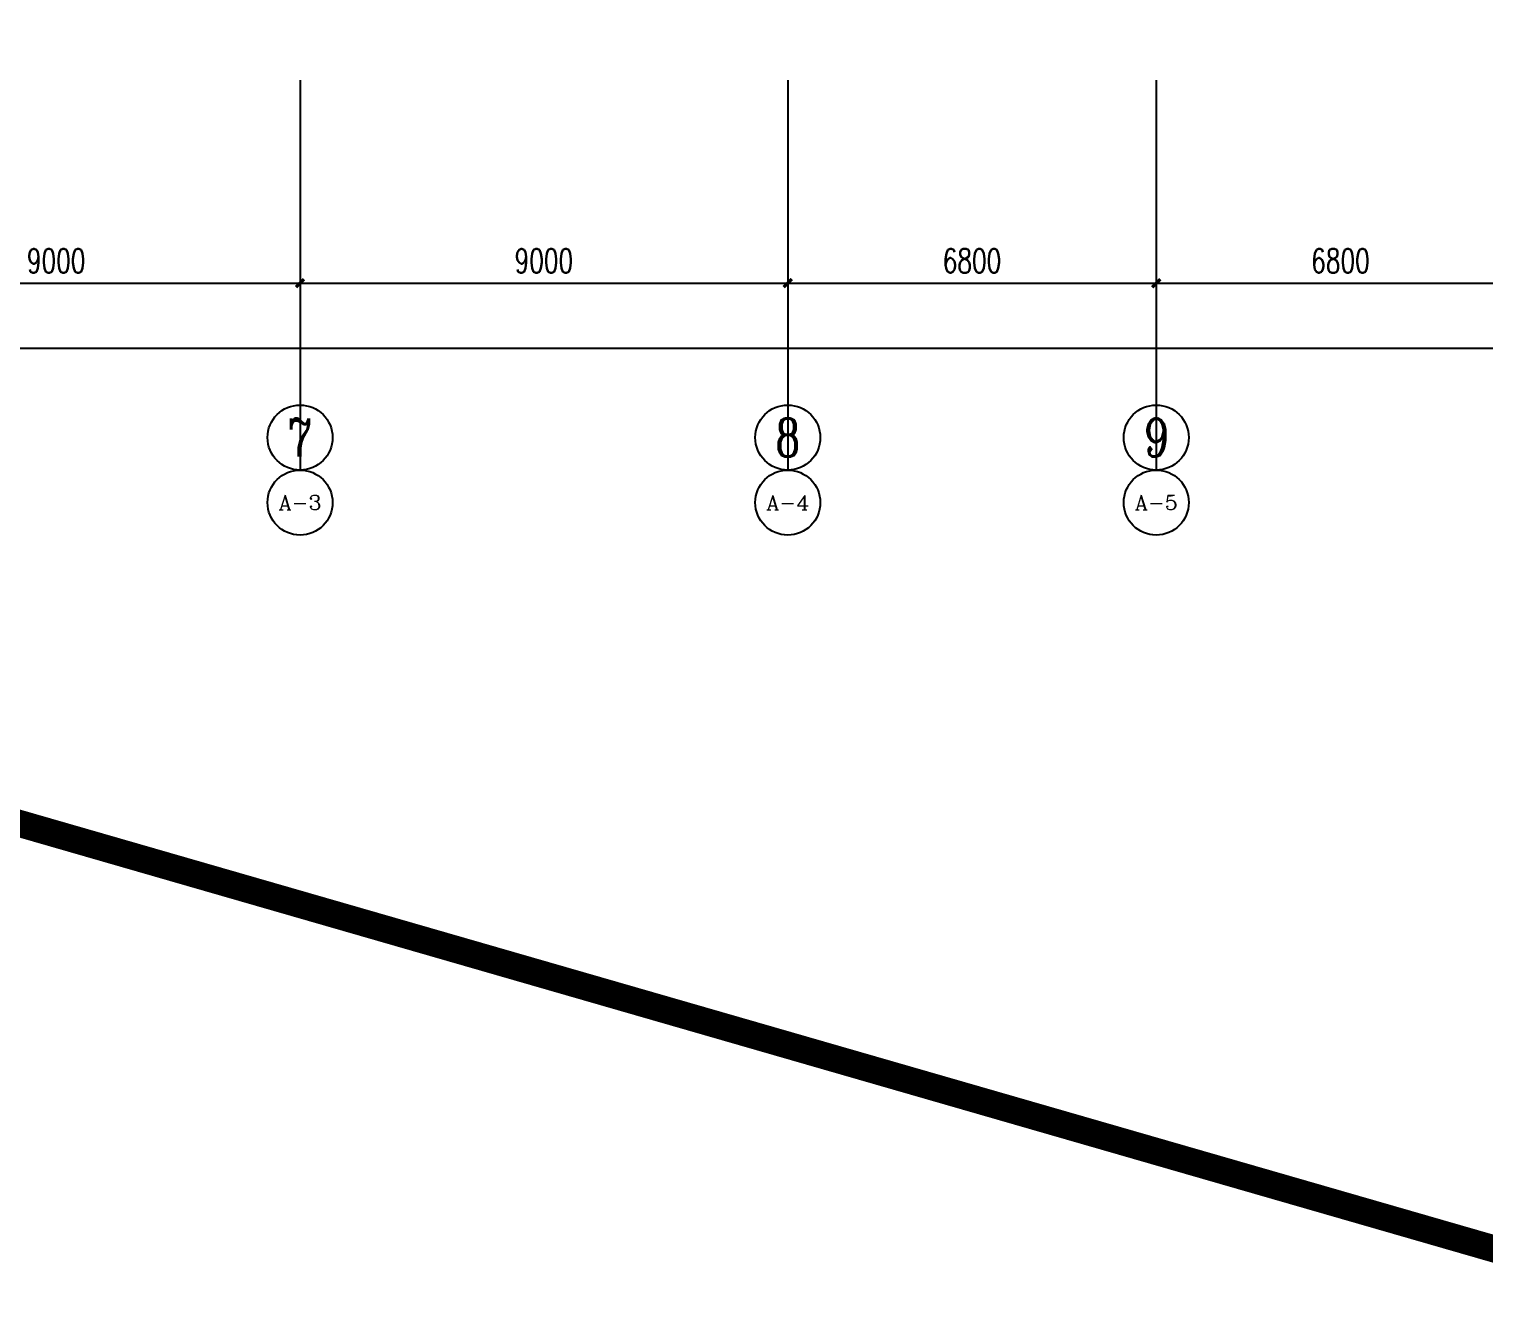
# Model space of a CAD drawing. Extents: x 6824721 to 16538177, y 2478193 to 6665639.
# Drawn here: x 8739264 to 8766110, y 2703713 to 2727134 of the extents above; entities that cross this region are included whole.
import ezdxf
from ezdxf.enums import TextEntityAlignment as Align

# ---------------------------------------------------------------- set-up
doc = ezdxf.new("R2010")
doc.units = 0
doc.header["$LTSCALE"] = 10
for name, color, linetype in [('0-wo', 8, 'Continuous'), ('AXIS', 3, 'Continuous'), ('AXIS_TEXT', 7, 'Continuous')]:
    doc.layers.add(name, color=color, linetype=linetype)
doc.styles.add('_TCH_AXIS', font='COMPLEX', dxfattribs={"bigfont": 'GBCBIG'})
doc.styles.add('_TCH_DIM_T3', font='SIMPLEX', dxfattribs={"width": 0.705882, "bigfont": 'GBCBIG'})
doc.styles.add('COMPLEX', font='COMPLEX')
doc.styles.add('STANDARD_T3', font='TSSDENG.shx', dxfattribs={"width": 0.56, "bigfont": 'TSSDCHN.shx'})
doc.dimstyles.new('_TCH_ARCH&&150', dxfattribs={"dimtxt": 525, "dimasz": 150, "dimexe": 375, "dimexo": 450, "dimgap": 150, "dimtad": 1, "dimdec": 0, "dimzin": 0, "dimdsep": 46, "dimtxsty": 'STANDARD_T3', "dimblk": 'ARCHTICK', "dimcen": 0.09, "dimclrt": 7, "dimazin": 2, "dimtfac": 1, "dimtdec": 0, "dimtix": 1, "dimtmove": 2, "dimatfit": 3, "dimfxl": 0, "dimtolj": 1, "dimtzin": 0, "dimarcsym": 0})

# ---------------------------------------------------------------- blocks, each defined once
blk = doc.blocks.new('_AXISO')
blk.add_circle((0, 0), 0.5)
at = {"layer": 'AXIS_TEXT', "style": 'COMPLEX', "width": 1.041667}
blk.add_attdef('A', text='', height=0.56, dxfattribs=at).set_placement((-0.25, -0.28), (0.25, -0.28), align=Align.FIT)
blk = doc.blocks.new('_ArchTick')
at = {"color": 0, "linetype": 'ByBlock', "const_width": 0.4}
blk.add_lwpolyline([(-0.5, -0.5), (0.5, 0.5)], dxfattribs=at)
blk = doc.blocks.new('*D208')
at = {"layer": 'AXIS', "color": 0, "lineweight": -2, "transparency": 16777216}
for p, q in [((-63209, 625517), (-63209, 621842)), ((-54209, 625517), (-54209, 621842)), ((-63209, 622217), (-54209, 622217))]:
    blk.add_line(p, q, dxfattribs=at)
at = {"layer": 'Defpoints', "color": 0, "transparency": 16777216}
for p in [(-63209, 625967), (-54209, 625967), (-54209, 622217)]:
    blk.add_point(p, dxfattribs=at)
at = {"layer": 'AXIS', "color": 0, "lineweight": -2, "transparency": 16777216, "xscale": 150, "yscale": 150, "zscale": 150, "rotation": 180}
blk.add_blockref('_ArchTick', (-63209, 622217), dxfattribs=at)
at = {"layer": 'AXIS', "color": 0, "lineweight": -2, "transparency": 16777216, "xscale": 150, "yscale": 150, "zscale": 150}
blk.add_blockref('_ArchTick', (-54209, 622217), dxfattribs=at)
at = {"layer": 'AXIS', "color": 7, "transparency": 16777216, "insert": (-58709, 622629), "char_height": 446.2, "attachment_point": 5, "style": '_TCH_DIM_T3'}
blk.add_mtext('\\A1;9000', dxfattribs=at)
blk = doc.blocks.new('*D209')
at = {"layer": 'AXIS', "color": 0, "lineweight": -2, "transparency": 16777216}
for p, q in [((-54209, 625517), (-54209, 621842)), ((-45209, 625517), (-45209, 621842)), ((-54209, 622217), (-45209, 622217))]:
    blk.add_line(p, q, dxfattribs=at)
at = {"layer": 'Defpoints', "color": 0, "transparency": 16777216}
for p in [(-54209, 625967), (-45209, 625967), (-45209, 622217)]:
    blk.add_point(p, dxfattribs=at)
at = {"layer": 'AXIS', "color": 0, "lineweight": -2, "transparency": 16777216, "xscale": 150, "yscale": 150, "zscale": 150, "rotation": 180}
blk.add_blockref('_ArchTick', (-54209, 622217), dxfattribs=at)
at = {"layer": 'AXIS', "color": 0, "lineweight": -2, "transparency": 16777216, "xscale": 150, "yscale": 150, "zscale": 150}
blk.add_blockref('_ArchTick', (-45209, 622217), dxfattribs=at)
at = {"layer": 'AXIS', "color": 7, "transparency": 16777216, "insert": (-49709, 622629), "char_height": 446.2, "attachment_point": 5, "style": '_TCH_DIM_T3'}
blk.add_mtext('\\A1;9000', dxfattribs=at)
blk = doc.blocks.new('*D210')
at = {"layer": 'AXIS', "color": 0, "lineweight": -2, "transparency": 16777216}
for p, q in [((-45209, 625517), (-45209, 621842)), ((-38409, 625517), (-38409, 621842)), ((-45209, 622217), (-38409, 622217))]:
    blk.add_line(p, q, dxfattribs=at)
at = {"layer": 'Defpoints', "color": 0, "transparency": 16777216}
for p in [(-45209, 625967), (-38409, 625967), (-38409, 622217)]:
    blk.add_point(p, dxfattribs=at)
at = {"layer": 'AXIS', "color": 0, "lineweight": -2, "transparency": 16777216, "xscale": 150, "yscale": 150, "zscale": 150, "rotation": 180}
blk.add_blockref('_ArchTick', (-45209, 622217), dxfattribs=at)
at = {"layer": 'AXIS', "color": 0, "lineweight": -2, "transparency": 16777216, "xscale": 150, "yscale": 150, "zscale": 150}
blk.add_blockref('_ArchTick', (-38409, 622217), dxfattribs=at)
at = {"layer": 'AXIS', "color": 7, "transparency": 16777216, "insert": (-41809, 622629), "char_height": 446.2, "attachment_point": 5, "style": '_TCH_DIM_T3'}
blk.add_mtext('\\A1;6800', dxfattribs=at)
blk = doc.blocks.new('*D211')
at = {"layer": 'AXIS', "color": 0, "lineweight": -2, "transparency": 16777216}
for p, q in [((-38409, 625517), (-38409, 621842)), ((-31609, 625517), (-31609, 621842)), ((-38409, 622217), (-31609, 622217))]:
    blk.add_line(p, q, dxfattribs=at)
at = {"layer": 'Defpoints', "color": 0, "transparency": 16777216}
for p in [(-38409, 625967), (-31609, 625967), (-31609, 622217)]:
    blk.add_point(p, dxfattribs=at)
at = {"layer": 'AXIS', "color": 0, "lineweight": -2, "transparency": 16777216, "xscale": 150, "yscale": 150, "zscale": 150, "rotation": 180}
blk.add_blockref('_ArchTick', (-38409, 622217), dxfattribs=at)
at = {"layer": 'AXIS', "color": 0, "lineweight": -2, "transparency": 16777216, "xscale": 150, "yscale": 150, "zscale": 150}
blk.add_blockref('_ArchTick', (-31609, 622217), dxfattribs=at)
at = {"layer": 'AXIS', "color": 7, "transparency": 16777216, "insert": (-35009, 622629), "char_height": 446.2, "attachment_point": 5, "style": '_TCH_DIM_T3'}
blk.add_mtext('\\A1;6800', dxfattribs=at)
blk = doc.blocks.new('*D264')
at = {"layer": 'AXIS', "color": 0, "lineweight": -2, "transparency": 16777216}
for p, q in [((-95159, 625517), (-95159, 620642)), ((106241, 625517), (106241, 620642)), ((-95159, 621017), (106241, 621017))]:
    blk.add_line(p, q, dxfattribs=at)
at = {"layer": 'Defpoints', "color": 0, "transparency": 16777216}
for p in [(-95159, 625967), (106241, 625967), (106241, 621017)]:
    blk.add_point(p, dxfattribs=at)
at = {"layer": 'AXIS', "color": 0, "lineweight": -2, "transparency": 16777216, "xscale": 150, "yscale": 150, "zscale": 150, "rotation": 180}
blk.add_blockref('_ArchTick', (-95159, 621017), dxfattribs=at)
at = {"layer": 'AXIS', "color": 0, "lineweight": -2, "transparency": 16777216, "xscale": 150, "yscale": 150, "zscale": 150}
blk.add_blockref('_ArchTick', (106241, 621017), dxfattribs=at)
at = {"layer": 'AXIS', "color": 7, "transparency": 16777216, "insert": (5541, 621429), "char_height": 446.2, "attachment_point": 5, "style": '_TCH_DIM_T3'}
blk.add_mtext('\\A1;201400', dxfattribs=at)
blk = doc.blocks.new('wet 45u67i')
at = {"layer": 'AXIS', "color": 3}
for p, q in [((-54208.6, 625966.8), (-54208.6, 618766.8)), ((-54208.6, 625966.8), (-54208.6, 619966.8)), ((-45208.6, 625966.8), (-45208.6, 618766.8)), ((-45208.6, 625966.8), (-45208.6, 619966.8)), ((-38408.6, 625966.8), (-38408.6, 618766.8)), ((-38408.6, 625966.8), (-38408.6, 619966.8))]:
    blk.add_line(p, q, dxfattribs=at)
ref = blk.add_blockref('_AXISO', (-54208.6, 619366.8), dxfattribs=dict(at, xscale=1200, yscale=1200, zscale=1200))
ref.add_attrib('A', '7', dxfattribs={"layer": 'AXIS_TEXT', "height": 698.9, "style": '_TCH_AXIS'}).set_placement((-54441.6, 619017.4), (-53975.6, 619017.4), align=Align.FIT)
ref = blk.add_blockref('_AXISO', (-45208.6, 619366.8), dxfattribs=dict(at, xscale=1200, yscale=1200, zscale=1200))
ref.add_attrib('A', '8', dxfattribs={"layer": 'AXIS_TEXT', "height": 698.9, "style": '_TCH_AXIS'}).set_placement((-45441.6, 619017.4), (-44975.6, 619017.4), align=Align.FIT)
ref = blk.add_blockref('_AXISO', (-38408.6, 619366.8), dxfattribs=dict(at, xscale=1200, yscale=1200, zscale=1200))
ref.add_attrib('A', '9', dxfattribs={"layer": 'AXIS_TEXT', "height": 698.9, "style": '_TCH_AXIS'}).set_placement((-38641.6, 619017.4), (-38175.6, 619017.4), align=Align.FIT)
ref = blk.add_blockref('_AXISO', (-54208.6, 618166.8), dxfattribs=dict(at, xscale=1200, yscale=1200, zscale=1200))
ref.add_attrib('A', 'A-3', dxfattribs={"layer": 'AXIS_TEXT', "height": 273.43, "style": '_TCH_AXIS'}).set_placement((-54605.7, 618030.1), (-53811.5, 618030.1), align=Align.FIT)
ref = blk.add_blockref('_AXISO', (-45208.6, 618166.8), dxfattribs=dict(at, xscale=1200, yscale=1200, zscale=1200))
ref.add_attrib('A', 'A-4', dxfattribs={"layer": 'AXIS_TEXT', "height": 265.63, "style": '_TCH_AXIS'}).set_placement((-45607.1, 618034), (-44810.2, 618034), align=Align.FIT)
ref = blk.add_blockref('_AXISO', (-38408.6, 618166.8), dxfattribs=dict(at, xscale=1200, yscale=1200, zscale=1200))
ref.add_attrib('A', 'A-5', dxfattribs={"layer": 'AXIS_TEXT', "height": 273.43, "style": '_TCH_AXIS'}).set_placement((-38805.7, 618030.1), (-38011.5, 618030.1), align=Align.FIT)
for p1, p2, distance, picture, middle in [((-95158.6, 625966.8), (106241.4, 625966.8), -4950, '*D264', (5541.4, 621429.3)), ((-63208.6, 625966.8), (-54208.6, 625966.8), -3750, '*D208', (-58708.6, 622629.3)), ((-54208.6, 625966.8), (-45208.6, 625966.8), -3750, '*D209', (-49708.6, 622629.3)), ((-45208.6, 625966.8), (-38408.6, 625966.8), -3750, '*D210', (-41808.6, 622629.3)), ((-38408.6, 625966.8), (-31608.6, 625966.8), -3750, '*D211', (-35008.6, 622629.3))]:
    dim = blk.add_aligned_dim(p1=p1, p2=p2, distance=distance, dimstyle='_TCH_ARCH&&150', dxfattribs=at)
    dim.commit()
    dim.dimension.update_dxf_attribs({"geometry": picture, "text_midpoint": middle})

msp = doc.modelspace()

# ---------------------------------------------------------------- linework, layer by layer
at = {"layer": '0-wo', "color": 8, "const_width": 500, "flags": 128}
msp.add_lwpolyline([(8691080.4, 2969119.7), (8705176, 2967745.3), (8719304.3, 2966762.9), (8733454.4, 2966173.1), (8747615.4, 2965976.5), (8823194.8, 2965976.5), (8898774.1, 2965976.5), (8906244.1, 2965790.4), (8913695.6, 2965232.5), (8921110, 2964304.2), (8928469, 2963007.8), (8935754.4, 2961346.6), (8942947.9, 2959324.6), (8950031.8, 2956946.9), (8956988.6, 2954219.3), (8963800.8, 2951148.7), (8970451.7, 2947742.7), (8976924.7, 2944009.6), (8983203.8, 2939958.9), (8911619.7, 2861304.6), (8840035.6, 2782650.4), (8768451.5, 2703996.1), (8691080.4, 2726323), (8691080.4, 2847721.3)], close=True, dxfattribs=at)

# ---------------------------------------------------------------- block references
at = {"layer": '0-wo'}
msp.add_blockref('wet 45u67i', (8798472.7, 2100226.9), dxfattribs=at)

doc.saveas('drawing.dxf')
